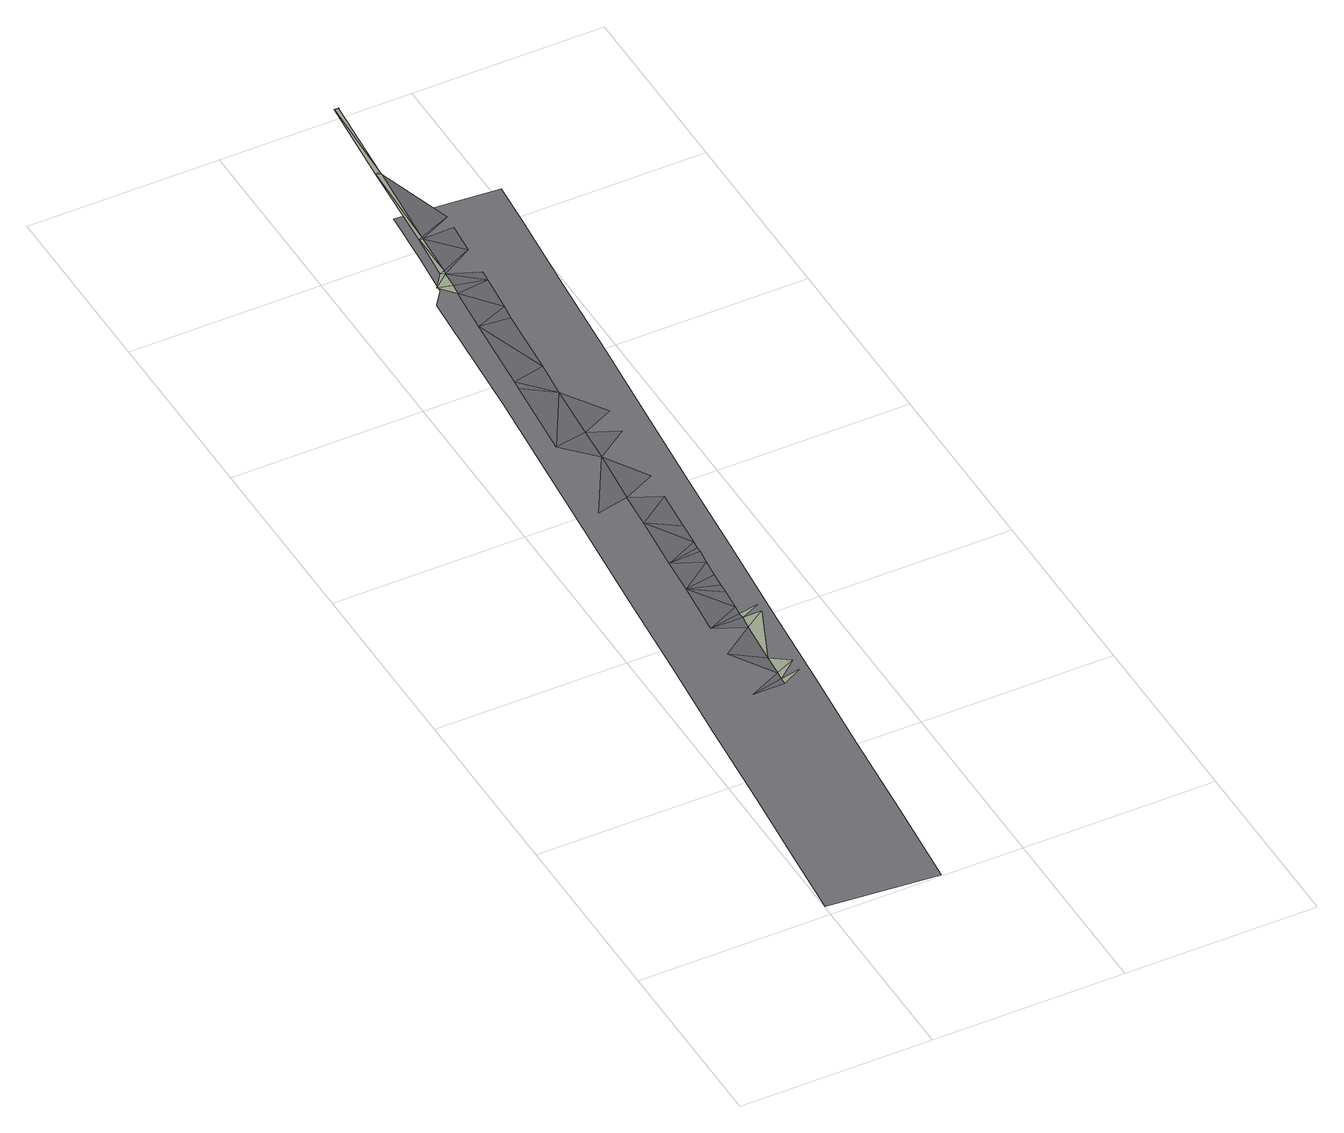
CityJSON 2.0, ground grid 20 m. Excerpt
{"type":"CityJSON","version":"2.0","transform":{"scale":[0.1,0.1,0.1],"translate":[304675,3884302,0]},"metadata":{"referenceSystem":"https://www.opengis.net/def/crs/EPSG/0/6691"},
"CityObjects":{
"road1":{"type":"Road","attributes":{"name":"3896号線","function":"4","RoadStructureAttribute.width":12.4,"RoadStructureAttribute.numberOfLanes":2},"geometry":[{"type":"MultiSurface","lod":"3","boundaries":[[[0,1,2]],[[3,1,0]],[[4,5,3]],[[2,6,0]],[[0,7,3]],[[8,5,4]],[[3,7,4]],[[9,10,11]],[[12,9,8]],[[13,9,12]],[[10,9,13]],[[4,14,8]],[[8,14,12]],[[15,11,10]],[[16,17,11]],[[12,18,13]],[[11,19,20]],[[16,11,15]],[[19,11,17]],[[21,20,19]],[[20,22,23]],[[24,20,21]],[[22,20,24]],[[25,23,22]],[[23,26,27]],[[28,27,29]],[[26,23,25]],[[29,30,31]],[[27,32,29]],[[31,33,34]],[[29,35,30]],[[31,30,33]],[[34,33,36]],[[33,37,36]],[[30,38,33]],[[39,36,37]],[[40,41,39]],[[39,37,42]],[[43,44,41]],[[45,46,44]],[[45,44,43]],[[39,42,40]],[[41,47,43]],[[48,46,45]],[[49,46,48]],[[43,47,45]],[[50,49,48]],[[41,40,47]],[[45,51,48]],[[47,52,45]],[[53,49,50]],[[48,51,50]],[[54,49,53]],[[50,55,53]],[[51,56,50]],[[57,54,53]],[[53,55,57]],[[58,54,57]],[[59,54,58]],[[60,54,59]],[[61,60,59]],[[62,60,61]]],"semantics":{"surfaces":[{"type":"TrafficArea","function":"1010"},{"type":"AuxiliaryTrafficArea","function":"1100"}],"values":[0,0,0,1,1,0,1,0,0,0,0,1,1,0,0,1,0,0,0,0,0,0,0,0,0,0,0,0,0,0,0,0,0,0,0,0,0,0,1,1,1,0,0,1,1,0,1,0,0,0,1,0,1,0,0,1,0,1,1,1,1,1]}}]},
"road2":{"type":"Road","attributes":{"RoadStructureAttribute.sectionType":"1"},"geometry":[{"type":"MultiSurface","lod":"1","boundaries":[[[63,64,65,66,67,68,69,70,71,72,73,74,75,76,77,78,79,80,81,82,83,84,85,86,87]]]}]}
},
"vertices":[
[104,293,20],[71,286,20],[104,286,20],[105,302,20],[107,325,20],[77,347,20],[125,297,20],[126,312,20],[111,371,20],[80,386,20],[114,402,20],[86,446,20],[113,386,20],[113,392,20],[133,386,20],[116,425,20],[117,436,20],[118,451,20],[134,396,20],[120,471,20],[89,485,20],[122,486,20],[123,501,20],[95,546,20],[122,492,20],[125,525,20],[129,570,20],[98,585,20],[65,578,20],[104,646,20],[107,684,20],[74,678,20],[132,601,20],[112,745,20],[82,767,20],[138,670,20],[83,777,20],[116,784,20],[141,700,20],[90,861,20],[124,875,20],[94,910,21],[122,858,20],[96,922,21],[81,926,21],[97,940,21],[93,942,21],[128,915,20],[98,944,21],[98,993,21],[102,993,21],[132,961,20],[129,927,20],[102,995,21],[106,1093,21],[136,1010,21],[135,995,20],[111,1091,21],[111,1092,21],[111,1095,21],[115,1192,21],[119,1191,21],[120,1192,21],
[98,993,0],[93,942,0],[81,926,0],[70,775,0],[61,675,0],[52,576,0],[43,476,0],[34,376,0],[25,277,0],[16,177,0],[7,78,0],[1,12,0],[116,1,0],[125,101,0],[134,201,0],[143,300,0],[152,400,0],[161,500,0],[170,599,0],[179,699,0],[188,798,0],[197,898,0],[206,998,0],[210,1043,0],[103,1052,0]
]}
